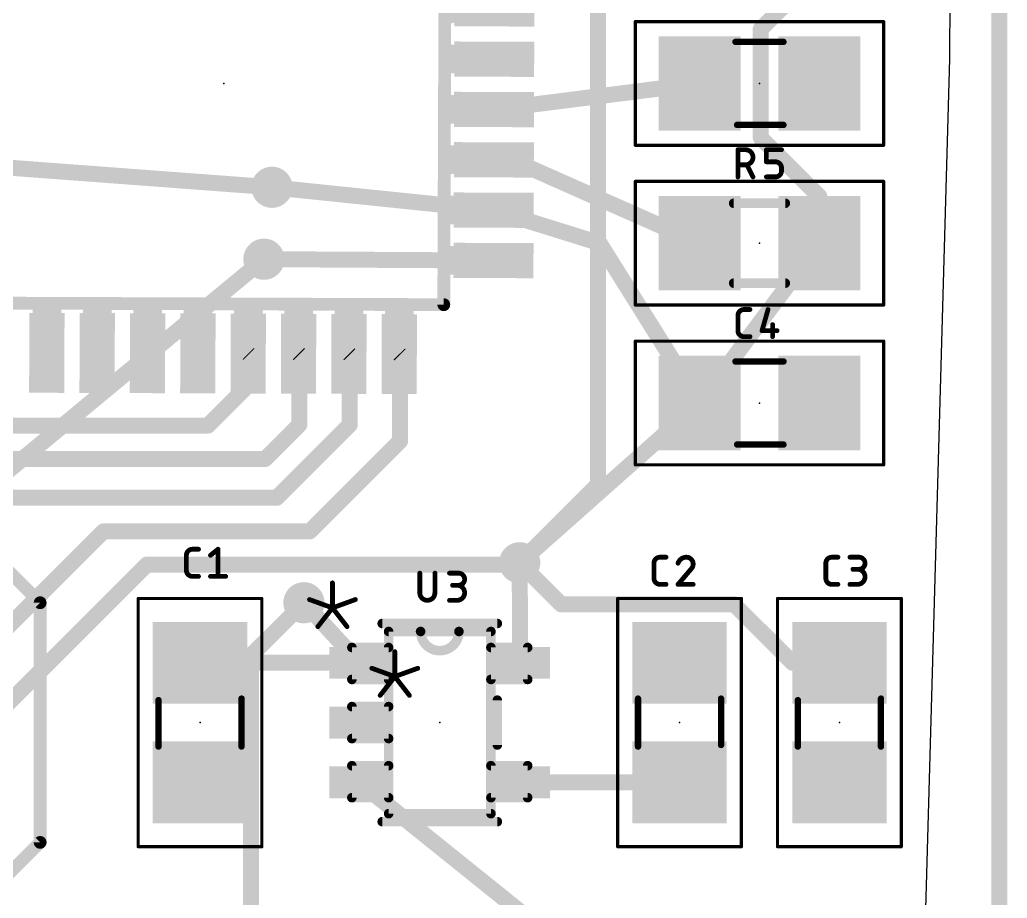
# Model space of a CAD drawing. Extents: x -61.1 to -20.2, y -31.9 to 53.5.
# Drawn here: x -35.88 to -20.19, y -0.25 to 13.71 of the extents above; entities that cross this region are included whole.
import ezdxf

# ---------------------------------------------------------------- set-up
doc = ezdxf.new("R2010")
doc.units = 0
for name, color, linetype in [('1', 12, 'CONTINUOUS'), ('16', 132, 'CONTINUOUS'), ('18', 110, 'CONTINUOUS'), ('20', 31, 'CONTINUOUS'), ('21', 253, 'CONTINUOUS'), ('22', 253, 'CONTINUOUS'), ('23', 53, 'CONTINUOUS'), ('25', 253, 'CONTINUOUS'), ('39', 12, 'CONTINUOUS'), ('51', 253, 'CONTINUOUS')]:
    doc.layers.add(name, color=color, linetype=linetype)

# ---------------------------------------------------------------- blocks, each defined once
blk = doc.blocks.new('RECT')
blk.add_solid([(-0.5, -0.5), (0.5, -0.5), (-0.5, 0.5), (0.5, 0.5)])
blk = doc.blocks.new('ROUNDV')
at = {"const_width": 0.5}
blk.add_lwpolyline([(0, -0.25, 1), (0, 0.25, 1), (0, -0.25)], format="xyb", dxfattribs=at)

msp = doc.modelspace()

# ---------------------------------------------------------------- linework, layer by layer
at = {"layer": '1', "const_width": 0.254}
for points in [[(-20.32, 48.26), (-20.32, -24.13)], [(-24.1094, 13.5657), (-23.18, 14.4951)], [(-24.1094, 11.8343), (-24.1094, 13.5657)], [(-25.08, 12.7), (-28.3478, 12.285)], [(-23.18, 10.9049), (-24.1094, 11.8343)], [(-27.94, 11.43), (-28.3506, 11.485)], [(-31.877, 11.049), (-36.8404, 11.4196)], [(-25.08, 10.16), (-27.94, 11.43)], [(-28.3534, 10.685), (-31.877, 11.049)], [(-23.18, 10.16), (-23.18, 10.9049)], [(-26.67, 10.16), (-28.3534, 10.685)], [(-25.08, 7.62), (-26.67, 10.16)], [(-25.08, 7.62), (-23.18, 10.16)], [(-32.004, 9.906), (-28.3562, 9.885)], [(-32.254, 8.406), (-32.2416, 8.3936)], [(-32.2416, 8.3936), (-32.2416, 7.9124)], [(-31.454, 8.4032), (-31.4417, 8.391)], [(-31.4417, 8.391), (-31.4417, 7.2745)], [(-30.654, 8.4004), (-30.6419, 8.3883)], [(-30.6419, 8.3883), (-30.6419, 7.2715)], [(-29.854, 8.3977), (-29.8418, 8.3854)], [(-29.8418, 8.3854), (-29.8418, 7.0148)], [(-32.2416, 7.9124), (-32.8923, 7.2617)], [(-27.94, 5.08), (-25.08, 7.62)], [(-32.8923, 7.2617), (-38.4713, 7.2617)], [(-31.9879, 6.7283), (-31.4417, 7.2745)], [(-30.6419, 7.2715), (-30.8312, 7.0822)], [(-30.8312, 7.0822), (-31.8003, 6.1131)], [(-29.8418, 7.0148), (-31.2769, 5.5797)], [(-38.176, 6.7283), (-31.9879, 6.7283)], [(-31.8003, 6.1131), (-36.2511, 6.1131)], [(-34.5523, 5.5797), (-36.322, 3.81)], [(-31.2769, 5.5797), (-34.5523, 5.5797)], [(-27.9337, 3.49), (-27.94, 5.08)], [(-27.2794, 4.4194), (-27.94, 5.08)], [(-31.369, 4.445), (-30.4864, 3.49)], [(-24.5343, 4.4194), (-27.2794, 4.4194)], [(-23.6049, 3.49), (-24.5343, 4.4194)], [(-33.02, 3.49), (-30.4864, 3.49)], [(-22.86, 3.49), (-23.6049, 3.49)], [(-23.1981, -4.2736), (-30.4864, 1.59)], [(-27.9337, 1.59), (-25.4, 1.59)]]:
    msp.add_lwpolyline(points, dxfattribs=at)
at = {"layer": '1', "const_width": 0.127}
for points in [[(-24.0459, 13.5657, 1), (-24.1729, 13.5657)], [(-24.1543, 13.6106, 1), (-24.0645, 13.5208)], [(-25.072, 12.637, 1), (-25.088, 12.763)], [(-28.3558, 12.348, 1), (-28.3398, 12.222)], [(-24.0645, 11.8792, 1), (-24.1543, 11.7894)], [(-24.1729, 11.8343, 1), (-24.0459, 11.8343)], [(-28.3422, 11.548, 1), (-28.359, 11.4221)], [(-27.9142, 11.488, 1), (-27.9658, 11.372)], [(-27.9484, 11.3671, 1), (-27.9316, 11.4929)], [(-31.8705, 11.1122, 1), (-31.8835, 10.9858)], [(-31.8817, 10.9857, 1), (-31.8723, 11.1123)], [(-23.1165, 10.9049, 1), (-23.2435, 10.9049)], [(-23.2249, 10.86, 1), (-23.1351, 10.9498)], [(-28.3345, 10.7456, 1), (-28.3723, 10.6244)], [(-28.3599, 10.6219, 1), (-28.3469, 10.7482)], [(-26.6162, 10.1937, 1), (-26.7238, 10.1263)], [(-26.6889, 10.0994, 1), (-26.6511, 10.2206)], [(-25.1058, 10.102, 1), (-25.0542, 10.218)], [(-23.2435, 10.16, 1), (-23.1165, 10.16)], [(-23.1292, 10.122, 1), (-23.2308, 10.198)], [(-32.0036, 9.9695, 1), (-32.0044, 9.8425)], [(-28.3566, 9.8215, 1), (-28.3558, 9.9485)], [(-32.2091, 8.4509, 1), (-32.2989, 8.3611)], [(-32.1781, 8.3936, 1), (-32.3051, 8.3936)], [(-32.2865, 8.3487, 1), (-32.1967, 8.4385)], [(-31.4091, 8.4481, 1), (-31.4989, 8.3583)], [(-31.3782, 8.391, 1), (-31.5052, 8.391)], [(-31.4866, 8.3461, 1), (-31.3968, 8.4359)], [(-30.6091, 8.4453, 1), (-30.6989, 8.3555)], [(-30.5784, 8.3883, 1), (-30.7054, 8.3883)], [(-30.6868, 8.3434, 1), (-30.597, 8.4332)], [(-29.8091, 8.4426, 1), (-29.8989, 8.3527)], [(-29.7783, 8.3854, 1), (-29.9053, 8.3854)], [(-29.8867, 8.3405, 1), (-29.7969, 8.4303)], [(-32.1967, 7.8675, 1), (-32.2865, 7.9573)], [(-32.3051, 7.9124, 1), (-32.1781, 7.9124)], [(-25.1308, 7.658, 1), (-25.0292, 7.582)], [(-25.1338, 7.5863, 1), (-25.0262, 7.6537)], [(-25.0378, 7.5725, 1), (-25.1222, 7.6675)], [(-32.8923, 7.1982, 1), (-32.8923, 7.3252)], [(-31.3968, 7.2296, 1), (-31.4866, 7.3194)], [(-30.597, 7.2266, 1), (-30.6868, 7.3164)], [(-32.9372, 7.3066, 1), (-32.8474, 7.2168)], [(-31.5052, 7.2745, 1), (-31.3782, 7.2745)], [(-30.7054, 7.2715, 1), (-30.5784, 7.2715)], [(-30.8761, 7.1271, 1), (-30.7863, 7.0373)], [(-30.7863, 7.0373, 1), (-30.8761, 7.1271)], [(-29.9053, 7.0148, 1), (-29.7783, 7.0148)], [(-29.7969, 6.9699, 1), (-29.8867, 7.0597)], [(-32.0328, 6.7732, 1), (-31.943, 6.6834)], [(-31.9879, 6.6648, 1), (-31.9879, 6.7918)], [(-31.8452, 6.158, 1), (-31.7554, 6.0682)], [(-31.8003, 6.0496, 1), (-31.8003, 6.1766)], [(-34.5523, 5.6432, 1), (-34.5523, 5.5162)], [(-34.5074, 5.5348, 1), (-34.5972, 5.6246)], [(-31.3218, 5.6246, 1), (-31.232, 5.5348)], [(-31.2769, 5.5162, 1), (-31.2769, 5.6432)], [(-27.8765, 5.0803, 1), (-28.0035, 5.0797)], [(-27.8951, 5.1249, 1), (-27.9849, 5.0351)], [(-27.9822, 5.1275, 1), (-27.8978, 5.0325)], [(-31.3224, 4.4881, 1), (-31.4156, 4.4019)], [(-27.2794, 4.4829, 1), (-27.2794, 4.3559)], [(-27.3243, 4.3745, 1), (-27.2345, 4.4643)], [(-24.4894, 4.4643, 1), (-24.5792, 4.3745)], [(-24.5343, 4.3559, 1), (-24.5343, 4.4829)], [(-33.02, 3.5535, 1), (-33.02, 3.4265)], [(-30.4864, 3.4265, 1), (-30.4864, 3.5535)], [(-23.6049, 3.5535, 1), (-23.6049, 3.4265)], [(-22.86, 3.4265, 1), (-22.86, 3.5535)], [(-30.533, 3.4469, 1), (-30.4397, 3.5331)], [(-27.9971, 3.4897, 1), (-27.8702, 3.4903)], [(-23.6498, 3.4451, 1), (-23.56, 3.5349)], [(-30.4465, 1.6395, 1), (-30.5262, 1.5405)], [(-27.9337, 1.6535, 1), (-27.9337, 1.5265)], [(-25.4, 1.5265, 1), (-25.4, 1.6535)]]:
    msp.add_lwpolyline(points, format="xyb", dxfattribs=at)
at = {"layer": '16', "const_width": 0.254}
for points in [[(-26.6954, 6.3246), (-26.6954, 23.2914)], [(-32.004, 9.906), (-39.37, 3.81)], [(-27.94, 5.08), (-26.6954, 6.3246)], [(-33.864, 5.0518), (-36.4266, 2.4892)], [(-27.9682, 5.0518), (-33.864, 5.0518)], [(-27.94, 5.08), (-27.9682, 5.0518)], [(-32.2081, 3.6059), (-31.369, 4.445)], [(-32.2081, -9.2263), (-32.2081, 3.6059)]]:
    msp.add_lwpolyline(points, dxfattribs=at)
at = {"layer": '16', "const_width": 0.127}
for points in [[(-31.9635, 9.8571, 1), (-32.0445, 9.9549)], [(-26.6505, 6.2797, 1), (-26.7403, 6.3695)], [(-26.7589, 6.3246, 1), (-26.6319, 6.3246)], [(-33.864, 5.1153, 1), (-33.864, 4.9883)], [(-33.8191, 5.0069, 1), (-33.9089, 5.0967)], [(-27.9849, 5.1249, 1), (-27.8951, 5.0351)], [(-27.8951, 5.0351, 1), (-27.9849, 5.1249)], [(-27.9682, 4.9883, 1), (-27.9682, 5.1153)], [(-28.0131, 5.0967, 1), (-27.9233, 5.0069)], [(-31.3241, 4.4001, 1), (-31.4139, 4.4899)], [(-32.1446, 3.6059, 1), (-32.2716, 3.6059)], [(-32.253, 3.6508, 1), (-32.1632, 3.561)]]:
    msp.add_lwpolyline(points, format="xyb", dxfattribs=at)
at = {"layer": '20'}
for p, q in [((-21.1053, 13.0899), (-21.0671, 22.0215)), ((-21.6115, -4.9089), (-21.1053, 13.0899))]:
    msp.add_line(p, q, dxfattribs=at)
at = {"layer": '21'}
for points, const_width in [([(-29.1218, 16.1927), (-29.1463, 9.1828)], 0.2032), ([(-29.1463, 9.1828), (-36.1562, 9.2073)], 0.2032), ([(-30.9153, 4.7611), (-30.9153, 4.3632)], 0.0762), ([(-30.9153, 4.3632), (-31.2801, 4.4958)], 0.0762), ([(-31.1475, 4.0647), (-30.9153, 4.3632)], 0.0762), ([(-30.9153, 4.3632), (-30.5506, 4.4958)], 0.0762), ([(-30.9153, 4.3632), (-30.6832, 4.0647)], 0.0762), ([(-28.2956, 4.1148), (-30.1244, 4.1148)], 0.1524), ([(-28.2956, 2.1844), (-28.2956, 2.8956)], 0.1524), ([(-30.1244, 0.9652), (-28.2956, 0.9652)], 0.1524)]:
    msp.add_lwpolyline(points, dxfattribs=dict(at, const_width=const_width))
for points, const_width in [([(-29.1464, 9.132, 1), (-29.1461, 9.2336)], 0.1016), ([(-29.1971, 9.183, 1), (-29.0955, 9.1826)], 0.1016), ([(-30.8963, 4.7611, 1), (-30.9344, 4.7611)], 0.0381), ([(-31.2736, 4.5137, 1), (-31.2866, 4.4779)], 0.0381), ([(-30.9003, 4.3748, 1), (-30.9304, 4.3515)], 0.0381), ([(-30.9218, 4.3811, 1), (-30.9088, 4.3453)], 0.0381), ([(-30.9003, 4.3515, 1), (-30.9304, 4.3748)], 0.0381), ([(-30.9218, 4.3453, 1), (-30.9088, 4.3811)], 0.0381), ([(-30.544, 4.4779, 1), (-30.5571, 4.5137)], 0.0381), ([(-30.9344, 4.3632, 1), (-30.8963, 4.3632)], 0.0381), ([(-31.1625, 4.0764, 1), (-31.1324, 4.053)], 0.0381), ([(-30.6982, 4.053, 1), (-30.6682, 4.0764)], 0.0381), ([(-30.1244, 4.1529, 1), (-30.1244, 4.0767)], 0.0762), ([(-28.2956, 4.0767, 1), (-28.2956, 4.1529)], 0.0762), ([(-28.2575, 2.8956, 1), (-28.3337, 2.8956)], 0.0762), ([(-28.3337, 2.1844, 1), (-28.2575, 2.1844)], 0.0762), ([(-30.1244, 1.0033, 1), (-30.1244, 0.9271)], 0.0762), ([(-28.2956, 0.9271, 1), (-28.2956, 1.0033)], 0.0762)]:
    msp.add_lwpolyline(points, format="xyb", dxfattribs=dict(at, const_width=const_width))
at = {"layer": '22', "const_width": 0.2032}
for points in [[(-36.195, 5.08), (-35.56, 4.445)], [(-35.56, 0.635), (-35.56, 4.445)], [(-36.195, 0), (-35.56, 0.635)]]:
    msp.add_lwpolyline(points, dxfattribs=at)
at = {"layer": '22', "const_width": 0.1016}
for points in [[(-35.5092, 4.445, 1), (-35.6108, 4.445)], [(-35.5959, 4.4091, 1), (-35.5241, 4.4809)], [(-35.6108, 0.635, 1), (-35.5092, 0.635)], [(-35.5241, 0.5991, 1), (-35.5959, 0.6709)]]:
    msp.add_lwpolyline(points, format="xyb", dxfattribs=at)
at = {"layer": '23'}
for p in [(-32.639, 12.7), (-24.13, 12.7), (-24.13, 10.16), (-24.13, 7.62), (-33.02, 2.54), (-29.21, 2.54), (-25.4, 2.54), (-22.86, 2.54)]:
    msp.add_point(p, dxfattribs=at)
at = {"layer": '25'}
for points, const_width in [([(-24.4539, 11.6459, 1), (-24.492, 11.6459)], 0.0381), ([(-24.4729, 11.665, 1), (-24.4729, 11.6269)], 0.0381), ([(-24.353, 11.406, 1), (-24.353, 11.6459)], 0.0762), ([(-24.353, 11.665, 1), (-24.353, 11.6269)], 0.0381), ([(-24.353, 11.6269, 1), (-24.353, 11.665)], 0.0381), ([(-24.0009, 11.6459, 1), (-24.039, 11.6459)], 0.0381), ([(-24.0199, 11.665, 1), (-24.0199, 11.6269)], 0.0381), ([(-23.78, 11.6269, 1), (-23.78, 11.665)], 0.0381), ([(-24.039, 11.454, 1), (-24.0009, 11.454)], 0.0381), ([(-24.0199, 11.473, 1), (-24.0199, 11.4349)], 0.0381), ([(-23.78, 11.358, 0.4142), (-23.876, 11.454)], 0.0762), ([(-23.876, 11.473, 1), (-23.876, 11.4349)], 0.0381), ([(-23.876, 11.4349, 1), (-23.876, 11.473)], 0.0381), ([(-24.4729, 11.4251, 1), (-24.4729, 11.387)], 0.0381), ([(-24.353, 11.4251, 1), (-24.353, 11.387)], 0.0381), ([(-24.353, 11.387, 1), (-24.353, 11.4251)], 0.0381), ([(-24.3119, 11.4145, 1), (-24.346, 11.3975)], 0.0381), ([(-23.876, 11.2141, 0.4142), (-23.78, 11.3101)], 0.0762), ([(-23.761, 11.358, 1), (-23.7991, 11.358)], 0.0381), ([(-23.7991, 11.358, 1), (-23.761, 11.358)], 0.0381), ([(-23.761, 11.3101, 1), (-23.7991, 11.3101)], 0.0381), ([(-23.7991, 11.3101, 1), (-23.761, 11.3101)], 0.0381), ([(-24.492, 11.2141, 1), (-24.4539, 11.2141)], 0.0381), ([(-24.2501, 11.2056, 1), (-24.216, 11.2226)], 0.0381), ([(-24.0199, 11.2332, 1), (-24.0199, 11.1951)], 0.0381), ([(-23.876, 11.2332, 1), (-23.876, 11.1951)], 0.0381), ([(-23.876, 11.1951, 1), (-23.876, 11.2332)], 0.0381), ([(-24.3769, 9.1059, 0.4142), (-24.4729, 9.0099)], 0.0762), ([(-24.3769, 9.125, 1), (-24.3769, 9.0869)], 0.0381), ([(-24.3769, 9.0869, 1), (-24.3769, 9.125)], 0.0381), ([(-24.281, 9.0869, 1), (-24.281, 9.125)], 0.0381), ([(-23.9757, 9.1007, 1), (-24.0124, 9.1111)], 0.0381), ([(-24.4539, 9.0099, 1), (-24.492, 9.0099)], 0.0381), ([(-24.492, 9.0099, 1), (-24.4539, 9.0099)], 0.0381), ([(-24.492, 8.7701, 1), (-24.4539, 8.7701)], 0.0381), ([(-24.4729, 8.7701, 0.4142), (-24.3769, 8.6741)], 0.0762), ([(-24.4538, 8.7701, 1), (-24.4919, 8.7701)], 0.0381), ([(-24.09, 8.7891, 1), (-24.09, 8.751)], 0.0381), ([(-24.1083, 8.7753, 1), (-24.0717, 8.7648)], 0.0381), ([(-23.903, 8.866, 1), (-23.9411, 8.866)], 0.0381), ([(-23.8501, 8.751, 1), (-23.8501, 8.7891)], 0.0381), ([(-24.3769, 8.6932, 1), (-24.3769, 8.6551)], 0.0381), ([(-24.3769, 8.6551, 1), (-24.3769, 8.6932)], 0.0381), ([(-24.281, 8.6551, 1), (-24.281, 8.6932)], 0.0381), ([(-23.9411, 8.6741, 1), (-23.903, 8.6741)], 0.0381), ([(-33.2169, 5.1999, 1), (-33.255, 5.1999)], 0.0381), ([(-33.255, 5.1999, 1), (-33.2169, 5.1999)], 0.0381), ([(-33.1399, 5.2959, 0.4142), (-33.2359, 5.1999)], 0.0762), ([(-33.1399, 5.315, 1), (-33.1399, 5.2769)], 0.0381), ([(-33.1399, 5.2769, 1), (-33.1399, 5.315)], 0.0381), ([(-33.044, 5.2769, 1), (-33.044, 5.315)], 0.0381), ([(-32.8649, 5.2148, 1), (-32.8411, 5.1851)], 0.0381), ([(-32.714, 5.2959, 1), (-32.7521, 5.2959)], 0.0381), ([(-32.7211, 5.281, 1), (-32.745, 5.3108)], 0.0381), ([(-25.7109, 5.1689, 0.4142), (-25.8069, 5.0729)], 0.0762), ([(-25.7109, 5.1879, 1), (-25.7109, 5.1498)], 0.0381), ([(-25.7109, 5.1499, 1), (-25.7109, 5.188)], 0.0381), ([(-25.615, 5.1498, 1), (-25.615, 5.1879)], 0.0381), ([(-25.292, 5.1689, 0.3252), (-25.424, 5.0729)], 0.0762), ([(-25.1841, 5.061, 0.4142), (-25.292, 5.1689)], 0.0762), ([(-25.292, 5.1879, 1), (-25.292, 5.1498)], 0.0381), ([(-25.292, 5.1499, 1), (-25.2921, 5.1879)], 0.0381), ([(-22.9799, 5.1689, 0.4142), (-23.0759, 5.0729)], 0.0762), ([(-22.9799, 5.1879, 1), (-22.9799, 5.1498)], 0.0381), ([(-22.9799, 5.1499, 1), (-22.9799, 5.188)], 0.0381), ([(-22.884, 5.1498, 1), (-22.884, 5.1879)], 0.0381), ([(-22.693, 5.1879, 1), (-22.693, 5.1498)], 0.0381), ([(-22.5491, 4.977, 1), (-22.5491, 5.1689)], 0.0762), ([(-22.5491, 5.1879, 1), (-22.5491, 5.1498)], 0.0381), ([(-22.5491, 5.1498, 1), (-22.5491, 5.1879)], 0.0381), ([(-25.7878, 5.0729, 1), (-25.8259, 5.0729)], 0.0381), ([(-25.8259, 5.0729, 1), (-25.7878, 5.0729)], 0.0381), ([(-25.4421, 5.0788, 1), (-25.4059, 5.0671)], 0.0381), ([(-25.2201, 4.977, 0.2053), (-25.1841, 5.061)], 0.0762), ([(-25.1651, 5.061, 1), (-25.2031, 5.0609)], 0.0381), ([(-25.2032, 5.061, 1), (-25.1651, 5.061)], 0.0381), ([(-23.0569, 5.0729, 1), (-23.095, 5.0729)], 0.0381), ([(-23.095, 5.0729, 1), (-23.0569, 5.0729)], 0.0381), ([(-33.255, 4.9601, 1), (-33.2169, 4.9601)], 0.0381), ([(-33.2359, 4.9601, 0.4142), (-33.1399, 4.8641)], 0.0762), ([(-33.2168, 4.9601, 1), (-33.2549, 4.9601)], 0.0381), ([(-33.1399, 4.8832, 1), (-33.1399, 4.8451)], 0.0381), ([(-33.1399, 4.8451, 1), (-33.1399, 4.8832)], 0.0381), ([(-33.044, 4.8451, 1), (-33.044, 4.8832)], 0.0381), ([(-32.853, 4.8832, 1), (-32.853, 4.8451)], 0.0381), ([(-32.7521, 4.8641, 1), (-32.714, 4.8641)], 0.0381), ([(-32.6131, 4.8451, 1), (-32.6131, 4.8832)], 0.0381), ([(-29.5084, 4.9149, 1), (-29.5465, 4.9149)], 0.0381), ([(-29.2686, 4.9149, 1), (-29.3067, 4.9149)], 0.0381), ([(-29.0551, 4.934, 1), (-29.0551, 4.8959)], 0.0381), ([(-28.9111, 4.934, 1), (-28.9111, 4.8959)], 0.0381), ([(-28.9111, 4.723, 1), (-28.9111, 4.9149)], 0.0762), ([(-28.9111, 4.8959, 1), (-28.9111, 4.934)], 0.0381), ([(-25.8069, 4.8331, 0.4142), (-25.7109, 4.7371)], 0.0762), ([(-25.7878, 4.8331, 1), (-25.8259, 4.8331)], 0.0381), ([(-25.2332, 4.9908, 1), (-25.2069, 4.9632)], 0.0381), ([(-25.2056, 4.9646, 1), (-25.2346, 4.9893)], 0.0381), ([(-23.0759, 4.8331, 0.4142), (-22.9799, 4.7371)], 0.0762), ([(-23.0568, 4.8331, 1), (-23.0949, 4.8331)], 0.0381), ([(-22.645, 4.996, 1), (-22.645, 4.9579)], 0.0381), ([(-22.5731, 4.7371, 1), (-22.5731, 4.977)], 0.0762), ([(-22.5731, 4.996, 1), (-22.5731, 4.9579)], 0.0381), ([(-22.5491, 4.996, 1), (-22.5491, 4.9579)], 0.0381), ([(-22.5491, 4.9579, 1), (-22.5491, 4.996)], 0.0381), ([(-29.0071, 4.742, 1), (-29.0071, 4.7039)], 0.0381), ([(-28.9351, 4.4831, 1), (-28.9351, 4.723)], 0.0762), ([(-28.9351, 4.742, 1), (-28.9351, 4.7039)], 0.0381), ([(-28.9111, 4.742, 1), (-28.9111, 4.7039)], 0.0381), ([(-28.9111, 4.7039, 1), (-28.9111, 4.742)], 0.0381), ([(-25.8259, 4.8331, 1), (-25.7878, 4.8331)], 0.0381), ([(-25.7109, 4.7561, 1), (-25.7109, 4.718)], 0.0381), ([(-25.7109, 4.718, 1), (-25.7109, 4.7561)], 0.0381), ([(-25.615, 4.718, 1), (-25.615, 4.7561)], 0.0381), ([(-25.424, 4.7561, 1), (-25.424, 4.718)], 0.0381), ([(-25.4385, 4.7494, 1), (-25.4095, 4.7248)], 0.0381), ([(-25.1841, 4.718, 1), (-25.1841, 4.7561)], 0.0381), ([(-23.095, 4.8331, 1), (-23.0569, 4.8331)], 0.0381), ([(-22.9799, 4.7561, 1), (-22.9799, 4.718)], 0.0381), ([(-22.9799, 4.718, 1), (-22.9799, 4.7561)], 0.0381), ([(-22.884, 4.718, 1), (-22.884, 4.7561)], 0.0381), ([(-22.693, 4.7561, 1), (-22.693, 4.718)], 0.0381), ([(-22.5731, 4.7561, 1), (-22.5731, 4.718)], 0.0381), ([(-22.5731, 4.718, 1), (-22.5731, 4.7561)], 0.0381), ([(-29.5275, 4.603, 1), (-29.2876, 4.603)], 0.0762), ([(-29.5084, 4.603, 1), (-29.5465, 4.603)], 0.0381), ([(-29.5465, 4.603, 1), (-29.5084, 4.603)], 0.0381), ([(-29.2686, 4.603, 1), (-29.3067, 4.603)], 0.0381), ([(-29.3067, 4.603, 1), (-29.2686, 4.603)], 0.0381), ([(-29.0551, 4.5022, 1), (-29.0551, 4.4641)], 0.0381), ([(-28.9351, 4.5022, 1), (-28.9351, 4.4641)], 0.0381), ([(-28.9351, 4.4641, 1), (-28.9351, 4.5022)], 0.0381)]:
    msp.add_lwpolyline(points, format="xyb", dxfattribs=dict(at, const_width=const_width))
at = {"layer": '25', "const_width": 0.0762}
for points in [[(-24.4729, 11.2141), (-24.4729, 11.6459)], [(-24.4729, 11.6459), (-24.353, 11.6459)], [(-24.0199, 11.454), (-24.0199, 11.6459)], [(-24.0199, 11.6459), (-23.78, 11.6459)], [(-23.876, 11.454), (-24.0199, 11.454)], [(-24.353, 11.406), (-24.4729, 11.406)], [(-24.233, 11.2141), (-24.329, 11.406)], [(-23.78, 11.3101), (-23.78, 11.358)], [(-24.0199, 11.2141), (-23.876, 11.2141)], [(-24.3769, 9.1059), (-24.281, 9.1059)], [(-23.994, 9.1059), (-24.09, 8.7701)], [(-24.4729, 8.7701), (-24.4729, 9.0099)], [(-24.09, 8.7701), (-23.8501, 8.7701)], [(-23.9221, 8.866), (-23.9221, 8.6741)], [(-24.281, 8.6741), (-24.3769, 8.6741)], [(-33.2359, 4.9601), (-33.2359, 5.1999)], [(-33.1399, 5.2959), (-33.044, 5.2959)], [(-32.853, 5.1999), (-32.733, 5.2959)], [(-32.733, 5.2959), (-32.733, 4.8641)], [(-25.7109, 5.1689), (-25.615, 5.1689)], [(-22.9799, 5.1689), (-22.884, 5.1689)], [(-22.693, 5.1689), (-22.5491, 5.1689)], [(-25.8069, 4.8331), (-25.8069, 5.0729)], [(-23.0759, 4.8331), (-23.0759, 5.0729)], [(-33.044, 4.8641), (-33.1399, 4.8641)], [(-32.853, 4.8641), (-32.6131, 4.8641)], [(-29.5275, 4.9149), (-29.5275, 4.603)], [(-29.2876, 4.603), (-29.2876, 4.9149)], [(-29.0551, 4.9149), (-28.9111, 4.9149)], [(-25.2201, 4.977), (-25.424, 4.7371)], [(-22.5491, 4.977), (-22.645, 4.977)], [(-28.9111, 4.723), (-29.0071, 4.723)], [(-25.615, 4.7371), (-25.7109, 4.7371)], [(-25.424, 4.7371), (-25.1841, 4.7371)], [(-22.884, 4.7371), (-22.9799, 4.7371)], [(-22.693, 4.7371), (-22.5731, 4.7371)], [(-29.0551, 4.4831), (-28.9351, 4.4831)]]:
    msp.add_lwpolyline(points, dxfattribs=at)
at = {"layer": '39', "const_width": 0.0508}
for points in [[(-26.103, 13.683), (-22.157, 13.683)], [(-26.103, 11.717), (-26.103, 13.683)], [(-22.157, 13.683), (-22.157, 11.717)], [(-22.157, 11.717), (-26.103, 11.717)], [(-26.103, 11.143), (-22.157, 11.143)], [(-26.103, 9.177), (-26.103, 11.143)], [(-22.157, 11.143), (-22.157, 9.177)], [(-22.157, 9.177), (-26.103, 9.177)], [(-26.103, 8.603), (-22.157, 8.603)], [(-26.103, 6.637), (-26.103, 8.603)], [(-22.157, 8.603), (-22.157, 6.637)], [(-22.157, 6.637), (-26.103, 6.637)], [(-34.003, 0.567), (-34.003, 4.513)], [(-34.003, 4.513), (-32.037, 4.513)], [(-32.037, 4.513), (-32.037, 0.567)], [(-26.383, 0.567), (-26.383, 4.513)], [(-26.383, 4.513), (-24.417, 4.513)], [(-24.417, 4.513), (-24.417, 0.567)], [(-23.843, 0.567), (-23.843, 4.513)], [(-23.843, 4.513), (-21.877, 4.513)], [(-21.877, 4.513), (-21.877, 0.567)], [(-32.037, 0.567), (-34.003, 0.567)], [(-24.417, 0.567), (-26.383, 0.567)], [(-21.877, 0.567), (-23.843, 0.567)]]:
    msp.add_lwpolyline(points, dxfattribs=at)
at = {"layer": '39', "const_width": 0.0254}
for points in [[(-26.103, 13.6957, 1), (-26.103, 13.6703)], [(-26.0903, 13.683, 1), (-26.1157, 13.683)], [(-22.1443, 13.683, 1), (-22.1697, 13.683)], [(-22.157, 13.6703, 1), (-22.157, 13.6957)], [(-26.103, 11.7297, 1), (-26.103, 11.7043)], [(-26.1157, 11.717, 1), (-26.0903, 11.717)], [(-22.1697, 11.717, 1), (-22.1443, 11.717)], [(-22.157, 11.7043, 1), (-22.157, 11.7297)], [(-26.103, 11.1557, 1), (-26.103, 11.1303)], [(-26.0903, 11.143, 1), (-26.1157, 11.143)], [(-22.1443, 11.143, 1), (-22.1697, 11.143)], [(-22.157, 11.1303, 1), (-22.157, 11.1557)], [(-26.103, 9.1897, 1), (-26.103, 9.1643)], [(-26.1157, 9.177, 1), (-26.0903, 9.177)], [(-22.1697, 9.177, 1), (-22.1443, 9.177)], [(-22.157, 9.1643, 1), (-22.157, 9.1897)], [(-26.103, 8.6157, 1), (-26.103, 8.5903)], [(-26.0903, 8.603, 1), (-26.1157, 8.603)], [(-22.1443, 8.603, 1), (-22.1697, 8.603)], [(-22.157, 8.5903, 1), (-22.157, 8.6157)], [(-26.103, 6.6497, 1), (-26.103, 6.6243)], [(-26.1157, 6.637, 1), (-26.0903, 6.637)], [(-22.1697, 6.637, 1), (-22.1443, 6.637)], [(-22.157, 6.6243, 1), (-22.157, 6.6497)], [(-33.9903, 4.513, 1), (-34.0157, 4.513)], [(-34.003, 4.5257, 1), (-34.003, 4.5003)], [(-32.0243, 4.513, 1), (-32.0497, 4.513)], [(-32.037, 4.5003, 1), (-32.037, 4.5257)], [(-26.3703, 4.513, 1), (-26.3957, 4.513)], [(-26.383, 4.5257, 1), (-26.383, 4.5003)], [(-24.4043, 4.513, 1), (-24.4297, 4.513)], [(-24.417, 4.5003, 1), (-24.417, 4.5257)], [(-23.8303, 4.513, 1), (-23.8557, 4.513)], [(-23.843, 4.5257, 1), (-23.843, 4.5003)], [(-21.8643, 4.513, 1), (-21.8897, 4.513)], [(-21.877, 4.5003, 1), (-21.877, 4.5257)], [(-34.003, 0.5797, 1), (-34.003, 0.5543)], [(-34.0157, 0.567, 1), (-33.9903, 0.567)], [(-32.0497, 0.567, 1), (-32.0243, 0.567)], [(-32.037, 0.5543, 1), (-32.037, 0.5797)], [(-26.383, 0.5797, 1), (-26.383, 0.5543)], [(-26.3957, 0.567, 1), (-26.3703, 0.567)], [(-24.4297, 0.567, 1), (-24.4043, 0.567)], [(-24.417, 0.5543, 1), (-24.417, 0.5797)], [(-23.843, 0.5797, 1), (-23.843, 0.5543)], [(-23.8557, 0.567, 1), (-23.8303, 0.567)], [(-21.8897, 0.567, 1), (-21.8643, 0.567)], [(-21.877, 0.5543, 1), (-21.877, 0.5797)]]:
    msp.add_lwpolyline(points, format="xyb", dxfattribs=at)
at = {"layer": '51'}
for points, const_width in [([(-24.511, 13.36), (-23.749, 13.36)], 0.1016), ([(-24.486, 12.04), (-23.749, 12.04)], 0.1016), ([(-24.54, 10.795), (-23.72, 10.795)], 0.1524), ([(-24.54, 9.525), (-23.72, 9.525)], 0.1524), ([(-24.511, 8.28), (-23.749, 8.28)], 0.1016), ([(-24.486, 6.96), (-23.749, 6.96)], 0.1016), ([(-29.5148, 3.9878), (-30.0228, 3.9878)], 0.1524), ([(-30.0228, 3.9878), (-30.0228, 1.0922)], 0.1524), ([(-28.9052, 3.9878), (-29.5148, 3.9878)], 0.1524), ([(-28.3972, 3.9878), (-28.9052, 3.9878)], 0.1524), ([(-28.3972, 1.0922), (-28.3972, 3.9878)], 0.1524), ([(-30.0228, 3.7338), (-30.607, 3.7338)], 0.1524), ([(-30.607, 3.7338), (-30.607, 3.2258)], 0.1524), ([(-30.0228, 3.2258), (-30.0228, 3.7338)], 0.1524), ([(-28.3972, 3.7338), (-28.3972, 3.2258)], 0.1524), ([(-27.813, 3.7338), (-28.3972, 3.7338)], 0.1524), ([(-27.813, 3.2258), (-27.813, 3.7338)], 0.1524), ([(-29.9247, 3.6689), (-29.9247, 3.271)], 0.0762), ([(-30.607, 3.2258), (-30.0228, 3.2258)], 0.1524), ([(-29.9247, 3.271), (-30.2895, 3.4036)], 0.0762), ([(-30.1569, 2.9725), (-29.9247, 3.271)], 0.0762), ([(-29.9247, 3.271), (-29.56, 3.4036)], 0.0762), ([(-29.9247, 3.271), (-29.6926, 2.9725)], 0.0762), ([(-28.3972, 3.2258), (-27.813, 3.2258)], 0.1524), ([(-33.68, 2.896), (-33.68, 2.159)], 0.1016), ([(-32.36, 2.921), (-32.36, 2.159)], 0.1016), ([(-30.0228, 2.794), (-30.607, 2.794)], 0.1524), ([(-30.607, 2.794), (-30.607, 2.286)], 0.1524), ([(-30.0228, 2.286), (-30.0228, 2.794)], 0.1524), ([(-26.06, 2.159), (-26.06, 2.921)], 0.1016), ([(-24.74, 2.184), (-24.74, 2.921)], 0.1016), ([(-23.52, 2.896), (-23.52, 2.159)], 0.1016), ([(-22.2, 2.921), (-22.2, 2.159)], 0.1016), ([(-30.607, 2.286), (-30.0228, 2.286)], 0.1524), ([(-30.0228, 1.8542), (-30.607, 1.8542)], 0.1524), ([(-30.607, 1.8542), (-30.607, 1.3462)], 0.1524), ([(-30.0228, 1.3462), (-30.0228, 1.8542)], 0.1524), ([(-28.3972, 1.8542), (-28.3972, 1.3462)], 0.1524), ([(-27.813, 1.8542), (-28.3972, 1.8542)], 0.1524), ([(-27.813, 1.3462), (-27.813, 1.8542)], 0.1524), ([(-30.607, 1.3462), (-30.0228, 1.3462)], 0.1524), ([(-28.3972, 1.3462), (-27.813, 1.3462)], 0.1524), ([(-30.0228, 1.0922), (-28.3972, 1.0922)], 0.1524)]:
    msp.add_lwpolyline(points, dxfattribs=dict(at, const_width=const_width))
for points, const_width in [([(-24.511, 13.3854, 1), (-24.511, 13.3346)], 0.0508), ([(-23.749, 13.3346, 1), (-23.749, 13.3854)], 0.0508), ([(-24.486, 12.0654, 1), (-24.486, 12.0146)], 0.0508), ([(-23.749, 12.0146, 1), (-23.749, 12.0654)], 0.0508), ([(-24.54, 10.8331, 1), (-24.54, 10.7569)], 0.0762), ([(-23.72, 10.7569, 1), (-23.72, 10.8331)], 0.0762), ([(-24.54, 9.5631, 1), (-24.54, 9.4869)], 0.0762), ([(-23.72, 9.4869, 1), (-23.72, 9.5631)], 0.0762), ([(-24.511, 8.3054, 1), (-24.511, 8.2546)], 0.0508), ([(-23.749, 8.2546, 1), (-23.749, 8.3054)], 0.0508), ([(-24.486, 6.9854, 1), (-24.486, 6.9346)], 0.0508), ([(-23.749, 6.9346, 1), (-23.749, 6.9854)], 0.0508), ([(-30.0228, 4.0259, 1), (-30.0228, 3.9497)], 0.0762), ([(-29.9847, 3.9878, 1), (-30.0609, 3.9878)], 0.0762), ([(-29.5148, 4.0259, 1), (-29.5148, 3.9497)], 0.0762), ([(-29.5148, 3.9878, 1), (-28.9052, 3.9878)], 0.1524), ([(-29.4767, 3.9878, 1), (-29.5529, 3.9878)], 0.0762), ([(-29.5148, 3.9497, 1), (-29.5148, 4.0259)], 0.0762), ([(-28.9052, 4.0259, 1), (-28.9052, 3.9497)], 0.0762), ([(-28.8671, 3.9878, 1), (-28.9433, 3.9878)], 0.0762), ([(-28.9052, 3.9497, 1), (-28.9052, 4.0259)], 0.0762), ([(-28.3591, 3.9878, 1), (-28.4353, 3.9878)], 0.0762), ([(-28.3972, 3.9497, 1), (-28.3972, 4.0259)], 0.0762), ([(-30.607, 3.7719, 1), (-30.607, 3.6957)], 0.0762), ([(-30.5689, 3.7338, 1), (-30.6451, 3.7338)], 0.0762), ([(-29.9847, 3.7338, 1), (-30.0609, 3.7338)], 0.0762), ([(-30.0228, 3.6957, 1), (-30.0228, 3.7719)], 0.0762), ([(-28.3591, 3.7338, 1), (-28.4353, 3.7338)], 0.0762), ([(-28.3972, 3.7719, 1), (-28.3972, 3.6957)], 0.0762), ([(-27.7749, 3.7338, 1), (-27.8511, 3.7338)], 0.0762), ([(-27.813, 3.6957, 1), (-27.813, 3.7719)], 0.0762), ([(-29.9057, 3.6689, 1), (-29.9438, 3.6689)], 0.0381), ([(-30.607, 3.2639, 1), (-30.607, 3.1877)], 0.0762), ([(-30.283, 3.4215, 1), (-30.296, 3.3857)], 0.0381), ([(-30.0228, 3.1877, 1), (-30.0228, 3.2639)], 0.0762), ([(-29.9097, 3.2826, 1), (-29.9398, 3.2593)], 0.0381), ([(-29.9312, 3.2889, 1), (-29.9182, 3.2531)], 0.0381), ([(-29.9097, 3.2593, 1), (-29.9398, 3.2826)], 0.0381), ([(-29.9312, 3.2531, 1), (-29.9182, 3.2889)], 0.0381), ([(-29.5534, 3.3857, 1), (-29.5665, 3.4215)], 0.0381), ([(-28.3972, 3.2639, 1), (-28.3972, 3.1877)], 0.0762), ([(-27.813, 3.1877, 1), (-27.813, 3.2639)], 0.0762), ([(-30.6451, 3.2258, 1), (-30.5689, 3.2258)], 0.0762), ([(-30.0609, 3.2258, 1), (-29.9847, 3.2258)], 0.0762), ([(-29.9438, 3.271, 1), (-29.9057, 3.271)], 0.0381), ([(-28.4353, 3.2258, 1), (-28.3591, 3.2258)], 0.0762), ([(-27.8511, 3.2258, 1), (-27.7749, 3.2258)], 0.0762), ([(-30.1719, 2.9842, 1), (-30.1418, 2.9608)], 0.0381), ([(-29.7076, 2.9608, 1), (-29.6776, 2.9842)], 0.0381), ([(-33.6546, 2.896, 1), (-33.7054, 2.896)], 0.0508), ([(-32.3346, 2.921, 1), (-32.3854, 2.921)], 0.0508), ([(-30.607, 2.8321, 1), (-30.607, 2.7559)], 0.0762), ([(-30.5689, 2.794, 1), (-30.6451, 2.794)], 0.0762), ([(-29.9847, 2.794, 1), (-30.0609, 2.794)], 0.0762), ([(-30.0228, 2.7559, 1), (-30.0228, 2.8321)], 0.0762), ([(-26.0346, 2.921, 1), (-26.0854, 2.921)], 0.0508), ([(-24.7146, 2.921, 1), (-24.7654, 2.921)], 0.0508), ([(-23.4946, 2.896, 1), (-23.5454, 2.896)], 0.0508), ([(-22.1746, 2.921, 1), (-22.2254, 2.921)], 0.0508), ([(-30.607, 2.3241, 1), (-30.607, 2.2479)], 0.0762), ([(-30.0228, 2.2479, 1), (-30.0228, 2.3241)], 0.0762), ([(-30.6451, 2.286, 1), (-30.5689, 2.286)], 0.0762), ([(-30.0609, 2.286, 1), (-29.9847, 2.286)], 0.0762), ([(-24.7654, 2.184, 1), (-24.7146, 2.184)], 0.0508), ([(-33.7054, 2.159, 1), (-33.6546, 2.159)], 0.0508), ([(-32.3854, 2.159, 1), (-32.3346, 2.159)], 0.0508), ([(-26.0854, 2.159, 1), (-26.0346, 2.159)], 0.0508), ([(-23.5454, 2.159, 1), (-23.4946, 2.159)], 0.0508), ([(-22.2254, 2.159, 1), (-22.1746, 2.159)], 0.0508), ([(-30.607, 1.8923, 1), (-30.607, 1.8161)], 0.0762), ([(-30.5689, 1.8542, 1), (-30.6451, 1.8542)], 0.0762), ([(-29.9847, 1.8542, 1), (-30.0609, 1.8542)], 0.0762), ([(-30.0228, 1.8161, 1), (-30.0228, 1.8923)], 0.0762), ([(-28.3591, 1.8542, 1), (-28.4353, 1.8542)], 0.0762), ([(-28.3972, 1.8923, 1), (-28.3972, 1.8161)], 0.0762), ([(-27.7749, 1.8542, 1), (-27.8511, 1.8542)], 0.0762), ([(-27.813, 1.8161, 1), (-27.813, 1.8923)], 0.0762), ([(-30.607, 1.3843, 1), (-30.607, 1.3081)], 0.0762), ([(-30.0228, 1.3081, 1), (-30.0228, 1.3843)], 0.0762), ([(-28.3972, 1.3843, 1), (-28.3972, 1.3081)], 0.0762), ([(-27.813, 1.3081, 1), (-27.813, 1.3843)], 0.0762), ([(-30.6451, 1.3462, 1), (-30.5689, 1.3462)], 0.0762), ([(-30.0609, 1.3462, 1), (-29.9847, 1.3462)], 0.0762), ([(-28.4353, 1.3462, 1), (-28.3591, 1.3462)], 0.0762), ([(-27.8511, 1.3462, 1), (-27.7749, 1.3462)], 0.0762), ([(-30.0228, 1.1303, 1), (-30.0228, 1.0541)], 0.0762), ([(-30.0609, 1.0922, 1), (-29.9847, 1.0922)], 0.0762), ([(-28.4353, 1.0922, 1), (-28.3591, 1.0922)], 0.0762), ([(-28.3972, 1.0541, 1), (-28.3972, 1.1303)], 0.0762)]:
    msp.add_lwpolyline(points, format="xyb", dxfattribs=dict(at, const_width=const_width))

# ---------------------------------------------------------------- block references
at = {"layer": '1'}
for p, xscale, yscale, rotation in [((-28.3422, 13.885), 1.27, 0.5588, 359.8), ((-28.345, 13.085), 1.27, 0.5588, 359.8), ((-28.3478, 12.285), 1.27, 0.5588, 359.8), ((-28.3506, 11.485), 1.27, 0.5588, 359.8), ((-28.3534, 10.685), 1.27, 0.5588, 359.8), ((-28.3562, 9.885), 1.27, 0.5588, 359.8), ((-35.454, 8.4172), 0.5588, 1.27, 359.8), ((-34.654, 8.4144), 0.5588, 1.27, 359.8), ((-33.854, 8.4116), 0.5588, 1.27, 359.8), ((-33.054, 8.4088), 0.5588, 1.27, 359.8), ((-32.254, 8.406), 0.5588, 1.27, 359.8), ((-31.454, 8.4032), 0.5588, 1.27, 359.8), ((-30.654, 8.4004), 0.5588, 1.27, 359.8), ((-29.854, 8.3977), 0.5588, 1.27, 359.8), ((-33.02, 3.49), 1.3, 1.5, 270), ((-25.4, 3.49), 1.3, 1.5, 90), ((-22.86, 3.49), 1.3, 1.5, 270), ((-33.02, 1.59), 1.3, 1.5, 270), ((-25.4, 1.59), 1.3, 1.5, 90), ((-22.86, 1.59), 1.3, 1.5, 270)]:
    msp.add_blockref('RECT', p, dxfattribs=dict(at, xscale=xscale, yscale=yscale, rotation=rotation))
for p, xscale, yscale in [((-25.08, 12.7), 1.3, 1.5), ((-23.18, 12.7), 1.3, 1.5), ((-25.08, 10.16), 1.3, 1.5), ((-23.18, 10.16), 1.3, 1.5), ((-25.08, 7.62), 1.3, 1.5), ((-23.18, 7.62), 1.3, 1.5), ((-30.4864, 3.49), 0.9525, 0.508), ((-27.9337, 3.49), 0.9525, 0.508), ((-30.4864, 2.54), 0.9525, 0.508), ((-30.4864, 1.59), 0.9525, 0.508), ((-27.9337, 1.59), 0.9525, 0.508)]:
    msp.add_blockref('RECT', p, dxfattribs=dict(at, xscale=xscale, yscale=yscale))
at = {"layer": '18', "xscale": 0.6548, "yscale": 0.6548}
for p in [(-31.877, 11.049), (-31.877, 11.049), (-32.004, 9.906), (-32.004, 9.906), (-27.94, 5.08), (-27.94, 5.08), (-31.369, 4.445), (-31.369, 4.445)]:
    msp.add_blockref('ROUNDV', p, dxfattribs=at)
at = {"layer": '51'}
for p, xscale, yscale, rotation in [((-28.5835, 13.8859), 0.9906, 0.4572, 359.8), ((-28.5863, 13.0859), 0.9906, 0.4572, 359.8), ((-28.5891, 12.2859), 0.9906, 0.4572, 359.8), ((-28.5919, 11.4859), 0.9906, 0.4572, 359.8), ((-28.5947, 10.6859), 0.9906, 0.4572, 359.8), ((-28.5975, 9.8859), 0.9906, 0.4572, 359.8), ((-35.4531, 8.6585), 0.4572, 0.9906, 359.8), ((-34.6531, 8.6557), 0.4572, 0.9906, 359.8), ((-33.8531, 8.6529), 0.4572, 0.9906, 359.8), ((-33.0531, 8.6501), 0.4572, 0.9906, 359.8), ((-32.2531, 8.6473), 0.4572, 0.9906, 359.8), ((-31.4531, 8.6445), 0.4572, 0.9906, 359.8), ((-30.6532, 8.6417), 0.4572, 0.9906, 359.8), ((-29.8532, 8.639), 0.4572, 0.9906, 359.8), ((-33.0189, 3.2572), 0.7501, 1.4501, 270), ((-25.4012, 3.2707), 0.7501, 1.4501, 90), ((-22.8589, 3.2572), 0.7501, 1.4501, 270), ((-25.4012, 1.8229), 0.7501, 1.4501, 90), ((-33.0189, 1.8094), 0.7501, 1.4501, 270), ((-22.8589, 1.8094), 0.7501, 1.4501, 270)]:
    msp.add_blockref('RECT', p, dxfattribs=dict(at, xscale=xscale, yscale=yscale, rotation=rotation))
for p, xscale, yscale in [((-24.8472, 12.7012), 0.7501, 1.4501), ((-23.3994, 12.7012), 0.7501, 1.4501), ((-24.8718, 10.1615), 0.65, 1.4), ((-23.3986, 10.1615), 0.65, 1.4), ((-24.8472, 7.6212), 0.7501, 1.4501), ((-23.3994, 7.6212), 0.7501, 1.4501)]:
    msp.add_blockref('RECT', p, dxfattribs=dict(at, xscale=xscale, yscale=yscale))

doc.saveas('drawing.dxf')
